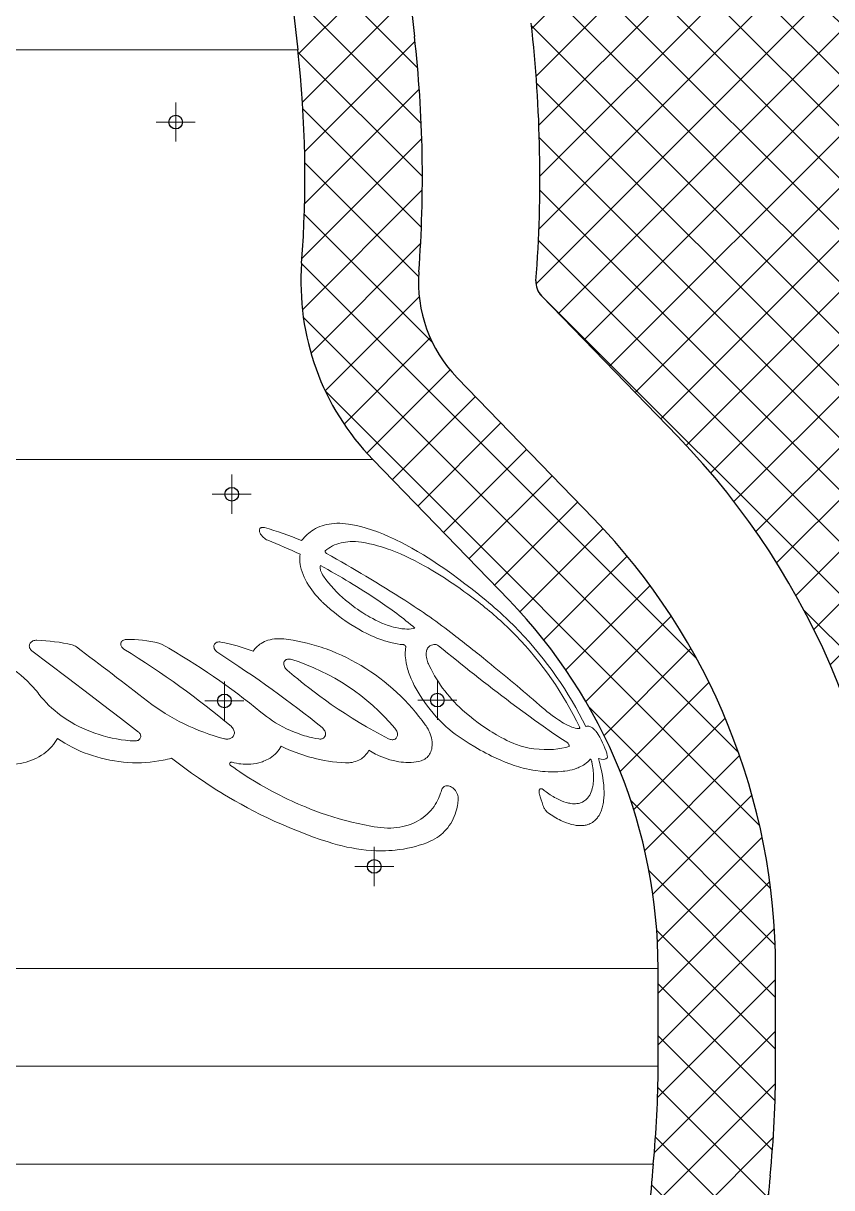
# Model space of a CAD drawing. Extents: x -235 to 974, y -300 to 522.
# Drawn here: x 316 to 357.3, y 182.1 to 241.5 of the extents above; entities that cross this region are included whole.
import ezdxf

# ---------------------------------------------------------------- set-up
doc = ezdxf.new("R2010")
doc.units = 0
doc.header["$LTSCALE"] = 7
doc.header["$MEASUREMENT"] = 0
doc.linetypes.add('CENTER2', pattern=[1.125, 0.75, -0.125, 0.125, -0.125])
doc.linetypes.add('DASHED', pattern=[15, 12, -3])
for name, color, linetype, lineweight in [('1', 1, 'CENTER2', 15), ('3', 3, 'CONTINUOUS', 30), ('8', 251, 'CONTINUOUS', 15)]:
    doc.layers.add(name, color=color, linetype=linetype, lineweight=lineweight)

msp = doc.modelspace()

# ---------------------------------------------------------------- hatches: boundary and pattern name
at = {"layer": '8'}
h = msp.add_hatch(dxfattribs=at)
h.set_pattern_fill('ANSI37', color=256, scale=15)
h.paths.add_polyline_path([(353.9561, 178.2683, -0.0249844), (354.1762, 182.6698, 0.0249844), (354.4561, 188.2683), (354.4561, 193.2683, 0.1948452), (345.1532, 216.2345), (338.1924, 223.4167, -0.2144977), (336.239, 228.816, 0.0470548), (336.0155, 240.8333), (334.4733, 254.4683), (328.435, 254.4683), (330.0536, 240.159, -0.0470548), (330.2561, 229.2683, 0.2144977), (333.8839, 219.2411), (340.8446, 212.0588, -0.1948452), (348.4561, 193.2683), (348.4561, 188.2683, -0.0249844), (348.2061, 183.2683, 0.0249844), (347.9561, 178.2683), (347.9561, 72.2683, 0.0622577), (348.2061, 70.2683, -0.0622577), (348.4561, 68.2683), (348.4561, 65.2683, -0.0533993), (347.9795, 60.8183), (354.4561, 60.8183), (354.4561, 68.2683, 0.0622577), (354.0215, 71.7452, -0.0622577), (353.9561, 72.2683)])
h.paths.add_polyline_path([(353.0717, 129.7419), (353.0717, 137.849), (349.3217, 137.849), (349.3217, 129.7419)], flags=24)
h.paths.add_polyline_path([(352.1673, 138.0666), (352.1673, 145.4083), (349.5423, 145.4083), (349.5423, 138.0666)], flags=24)
h = msp.add_hatch(dxfattribs=at)
h.set_pattern_fill('ANSI37', color=256, scale=15)
h.paths.add_polyline_path([(366.2561, 254.4683), (340.5115, 254.4683), (341.9775, 241.5077, -0.0470548), (342.2219, 228.3637, 0.2144977), (342.501, 227.5924), (349.4617, 220.4101, -0.1948452), (360.4561, 193.2683), (360.4561, 188.2683, -0.0249844), (360.1462, 182.0712, 0.0249844), (359.9561, 178.2683), (359.9561, 72.7264, -0.055902), (360.4561, 68.2683), (360.4561, 60.8183), (366.2561, 60.8183)])
h.paths.add_polyline_path([(363.8607, 138.0666), (363.8607, 145.4083), (361.2357, 145.4083), (361.2357, 138.0666)], flags=24)
h.paths.add_polyline_path([(364.765, 129.7419), (364.765, 137.849), (361.015, 137.849), (361.015, 129.7419)], flags=24)

# ---------------------------------------------------------------- linework, layer by layer
at = {"layer": '1'}
for p, q in [((323.8237, 237.4683), (323.8237, 235.4683)), ((324.8237, 236.4683), (322.8237, 236.4683)), ((326.6851, 218.4683), (326.6851, 216.4683)), ((327.6851, 217.4683), (325.6851, 217.4683)), ((326.3101, 207.9175), (326.3101, 205.9175)), ((337.1843, 207.9617), (337.1843, 205.9617)), ((325.3101, 206.9175), (327.3101, 206.9175)), ((336.1843, 206.9617), (338.1843, 206.9617)), ((333.9657, 199.4683), (333.9657, 197.4683)), ((334.9657, 198.4683), (332.9657, 198.4683))]:
    msp.add_line(p, q, dxfattribs=at)
at = {"layer": '3'}
for p, q in [((325.8561, 277.2683), (330.0536, 240.159)), ((332.9279, 268.1311), (336.0155, 240.8333)), ((342.501, 227.5924), (349.4617, 220.4101)), ((338.1924, 223.4167), (345.1532, 216.2345)), ((333.8839, 219.2411), (340.8446, 212.0588)), ((348.4561, 188.2683), (348.4561, 193.2683)), ((354.4561, 188.2683), (354.4561, 193.2683))]:
    msp.add_line(p, q, dxfattribs=at)
for centre in [(323.8237, 236.4683), (326.6851, 217.4683), (326.3101, 206.9175), (337.1843, 206.9617), (333.9657, 198.4683)]:
    msp.add_circle(centre, 0.35, dxfattribs=at)
for centre, radius, start, end in [((272.4211, 233.6401), 70, 355.677165, 6.453388), ((272.4211, 233.6401), 64, 355.677165, 6.453388), ((272.4211, 233.6401), 58, 355.677165, 6.453388), ((343.2191, 228.2884), 13, 175.67716, 224.102652), ((343.2191, 228.2884), 7, 175.67716, 224.102652), ((343.2191, 228.2884), 1, 175.67716, 224.102652), ((321.4561, 193.2683), 39, 0, 44.102652), ((321.4561, 193.2683), 33, 0, 44.102652), ((321.4561, 193.2683), 27, 0, 44.102652), ((298.3311, 188.2683), 50.125, 354.27519, 0), ((298.3311, 188.2683), 56.125, 354.27519, 0), ((398.0811, 178.2683), 50.125, 174.27519, 180), ((398.0811, 178.2683), 44.125, 174.27519, 180)]:
    msp.add_arc(centre, radius, start, end, dxfattribs=at)
at = {"layer": '8', "lineweight": 13}
for p, q in [((327.9973, 240.159), (296.4586, 240.159)), ((331.3587, 219.2411), (292.6283, 219.2411)), ((348.4561, 193.2683), (278.0561, 193.2683)), ((348.4561, 188.2683), (278.0561, 188.2683)), ((348.2061, 183.2683), (278.3061, 183.2683))]:
    msp.add_line(p, q, dxfattribs=at)
at = {"layer": '8', "lineweight": 13, "ltscale": 0.051408}
msp.add_line((330.0536, 240.159), (327.9973, 240.159), dxfattribs=at)
at = {"layer": '8', "lineweight": 13, "ltscale": 0.06313}
msp.add_line((333.8839, 219.2411), (331.3587, 219.2411), dxfattribs=at)
at = {"layer": '8', "lineweight": 13, "ltscale": 0.002745}
msp.add_line((342.0051, 204.486), (342.1141, 204.4723), dxfattribs=at)
at = {"layer": '8', "lineweight": 13, "ltscale": 0.005615}
msp.add_line((342.2155, 203.3593), (342.4387, 203.3342), dxfattribs=at)
at = {"layer": '8', "lineweight": 13}
for points in [[(328.3608, 215.7648), (328.3326, 215.7715), (328.2864, 215.7779), (328.2431, 215.7776), (328.2229, 215.7748), (328.2038, 215.7702), (328.1805, 215.7613), (328.1598, 215.7492), (328.142, 215.7343), (328.1273, 215.7164), (328.1158, 215.696), (328.1077, 215.6734), (328.1038, 215.6552), (328.1017, 215.6361), (328.1029, 215.5958), (328.1108, 215.5537), (328.1235, 215.5137), (328.141, 215.4733), (328.1628, 215.4329), (328.1819, 215.4028), (328.203, 215.3732), (328.2509, 215.316), (328.3054, 215.2624), (328.3564, 215.2202), (328.4108, 215.1822), (328.4667, 215.1497), (328.5238, 215.1231)], [(332.6558, 215.9432), (332.5032, 215.9639), (332.353, 215.9779), (332.2054, 215.9853), (332.0606, 215.9858), (331.919, 215.9796), (331.7807, 215.9664), (331.655, 215.948), (331.5324, 215.9236), (331.4127, 215.8933), (331.2963, 215.8571), (331.183, 215.8151), (331.073, 215.7672), (330.9664, 215.7136), (330.8633, 215.6544), (330.7777, 215.5993), (330.6948, 215.5401), (330.6145, 215.477), (330.5369, 215.4101), (330.487, 215.3637), (330.4383, 215.3156), (330.3902, 215.2653), (330.3434, 215.2134), (330.2542, 215.1056)], [(334.6969, 215.3162), (334.4348, 215.4276), (334.1744, 215.5302), (334.0445, 215.5782), (333.9151, 215.6239), (333.787, 215.6669), (333.6594, 215.7075), (333.4556, 215.7676), (333.2533, 215.8214), (333.0525, 215.8686), (332.8534, 215.9093), (332.6558, 215.9432)], [(339.6557, 212.0588), (339.4277, 212.2446), (339.1997, 212.4277), (338.8957, 212.6675), (338.5918, 212.9021), (338.288, 213.1312), (337.9238, 213.3984), (337.5601, 213.6565), (337.3786, 213.7819), (337.1972, 213.9049), (336.9557, 214.0649), (336.7147, 214.22), (336.4743, 214.3702), (336.1747, 214.5505), (335.8762, 214.7223), (335.5791, 214.8852), (335.2833, 215.0388), (335.136, 215.112), (334.989, 215.1826), (334.8427, 215.2507), (334.6969, 215.3162)], [(331.4566, 214.5717), (331.4512, 214.5643), (331.449, 214.5547), (331.4498, 214.5442), (331.4531, 214.5328), (331.4659, 214.5085), (331.4847, 214.4852), (331.5063, 214.4656), (331.5304, 214.4493)], [(333.3139, 215.016), (333.1549, 215.0361), (332.9991, 215.0485), (332.9225, 215.0517), (332.8467, 215.0529), (332.7274, 215.0507), (332.6106, 215.0433), (332.4964, 215.0307), (332.3848, 215.0129), (332.276, 214.9899), (332.1603, 214.9588), (332.0481, 214.9214), (331.9397, 214.878), (331.835, 214.8285), (331.7343, 214.7729), (331.6376, 214.7116), (331.545, 214.6445), (331.4566, 214.5717)], [(335.5564, 214.3056), (335.3002, 214.4201), (335.0453, 214.5263), (334.7921, 214.6241), (334.6661, 214.6697), (334.5405, 214.713), (334.3323, 214.7802), (334.1254, 214.8409), (333.9201, 214.8949), (333.7163, 214.9422), (333.5142, 214.9826), (333.3139, 215.016)], [(330.179, 214.4051), (330.166, 214.3082), (330.16, 214.2075), (330.1609, 214.1035), (330.1687, 213.9968), (330.1831, 213.888), (330.2041, 213.7775), (330.2195, 213.7111), (330.2372, 213.6442), (330.279, 213.5094), (330.3293, 213.3732), (330.3878, 213.2364), (330.4542, 213.0992), (330.5284, 212.9622), (330.6099, 212.8258), (330.687, 212.7071), (330.7695, 212.5893), (330.857, 212.4728), (330.9495, 212.3576), (331.0137, 212.2818), (331.08, 212.2067), (331.1483, 212.1323), (331.2186, 212.0588)], [(339.1507, 212.0588), (338.948, 212.2115), (338.7451, 212.3616), (338.5456, 212.5066), (338.3462, 212.6489), (338.0781, 212.8359), (337.8103, 213.0175), (337.5427, 213.1936), (337.2088, 213.4053), (337.0407, 213.5084), (336.8729, 213.609), (336.7081, 213.7053), (336.5437, 213.7989), (336.2956, 213.9355), (336.0482, 214.0656), (335.8018, 214.1891), (335.5564, 214.3056)], [(331.2181, 213.8237), (331.2078, 213.781), (331.2033, 213.7352), (331.2048, 213.6829), (331.2125, 213.6283), (331.2262, 213.572), (331.2456, 213.5144), (331.2614, 213.4756), (331.2794, 213.4366), (331.3217, 213.3585), (331.3716, 213.281)], [(331.525, 211.7652), (331.7222, 211.593), (331.9265, 211.424), (332.1378, 211.2586), (332.3558, 211.0973), (332.4672, 211.0185), (332.5803, 210.9409), (332.7721, 210.8148), (332.968, 210.693), (333.1678, 210.5759), (333.3711, 210.4641), (333.5776, 210.3582), (333.7871, 210.2588), (333.994, 210.1685), (334.0982, 210.1261), (334.2029, 210.0856), (334.3431, 210.0348), (334.4836, 209.9879), (334.6244, 209.9451), (334.7931, 209.8995), (334.961, 209.8608), (335.1275, 209.8294), (335.2919, 209.8058), (335.373, 209.797), (335.4534, 209.7904)], [(332.5001, 212.0588), (332.6931, 211.9012), (332.8934, 211.7474), (332.9961, 211.6721), (333.1004, 211.5981), (333.242, 211.5015), (333.3862, 211.4077), (333.5329, 211.3169), (333.6373, 211.2551), (333.7428, 211.195), (333.8853, 211.1177), (334.0297, 211.0439), (334.1758, 210.974), (334.353, 210.8957), (334.5316, 210.8242), (334.6212, 210.7913), (334.7109, 210.7605), (334.8305, 210.7226), (334.9498, 210.6888), (335.0684, 210.6594), (335.2206, 210.6282), (335.2967, 210.6156), (335.372, 210.6052), (335.4448, 210.5972), (335.5166, 210.5915), (335.6303, 210.5874), (335.7405, 210.5896), (335.8464, 210.5985), (335.9474, 210.614), (335.9959, 210.6244), (336.0429, 210.6364)], [(344.7619, 205.6063), (344.5979, 205.9371), (344.4267, 206.2654), (344.2484, 206.5908), (344.0633, 206.9133), (343.8714, 207.2326), (343.6731, 207.5485), (343.4683, 207.8608), (343.2574, 208.1693), (343.0403, 208.4739), (342.8174, 208.7744), (342.5886, 209.0706), (342.3542, 209.3623), (342.1143, 209.6493), (341.869, 209.9315), (341.6185, 210.2086), (341.3628, 210.4804), (341.1023, 210.7468), (340.8369, 211.0076)], [(344.4376, 205.5938), (344.2848, 205.9103), (344.1244, 206.2243), (343.9567, 206.5358), (343.782, 206.8443), (343.6003, 207.1499), (343.4119, 207.4521), (343.2169, 207.7509), (343.0156, 208.0461), (342.808, 208.3375), (342.5944, 208.6248), (342.3748, 208.9079), (342.1495, 209.1865), (341.9186, 209.4606), (341.6821, 209.7298), (341.4404, 209.994), (341.1934, 210.2529), (340.9415, 210.5064)], [(316.7406, 210.0174), (316.6858, 210.0163), (316.6321, 210.0092), (316.5813, 209.9964), (316.5342, 209.9784), (316.4941, 209.9573), (316.4584, 209.9326), (316.4274, 209.9047), (316.4015, 209.8742), (316.3783, 209.8369), (316.3621, 209.7977), (316.3528, 209.7573), (316.3504, 209.7164), (316.3547, 209.6753), (316.3665, 209.6326), (316.3855, 209.5909), (316.4116, 209.551), (316.4444, 209.5136), (316.4838, 209.4795)], [(321.2894, 210.0498), (321.2462, 210.0461), (321.2047, 210.0376), (321.1654, 210.0244), (321.13, 210.007), (321.1006, 209.987), (321.0753, 209.9642), (321.0545, 209.9389), (321.0382, 209.9116), (321.0249, 209.8772), (321.018, 209.8414), (321.0174, 209.8048), (321.0229, 209.7681), (321.0343, 209.7318), (321.0525, 209.6939), (321.0768, 209.6576), (321.1067, 209.6235), (321.1419, 209.5922), (321.182, 209.5641)], [(326.124, 209.926), (326.0718, 209.9319), (326.0199, 209.9316), (325.9687, 209.9244), (325.9216, 209.9102), (325.8824, 209.8912), (325.849, 209.8672), (325.8217, 209.8393), (325.8008, 209.8081), (325.7886, 209.7816), (325.7802, 209.7538), (325.7756, 209.7251), (325.7745, 209.7031), (325.7753, 209.681), (325.7828, 209.6363), (325.7974, 209.5919), (325.8205, 209.5452), (325.8508, 209.5001), (325.8878, 209.4575), (325.931, 209.418), (325.98, 209.3823)], [(329.3386, 210.0805), (329.2181, 210.09), (329.0985, 210.0933), (328.9803, 210.0902), (328.8641, 210.0806), (328.7506, 210.0644), (328.6404, 210.0415), (328.534, 210.0123), (328.4425, 209.9807), (328.3549, 209.9443), (328.2713, 209.9032), (328.1922, 209.8576), (328.1176, 209.8078), (328.0477, 209.7541), (327.9953, 209.7085), (327.946, 209.6607), (327.8999, 209.6109), (327.8674, 209.5723), (327.8366, 209.5326), (327.7805, 209.4506)], [(336.571, 205.6956), (336.4117, 205.9154), (336.2459, 206.1319), (336.0736, 206.3448), (335.8949, 206.5541), (335.71, 206.7596), (335.5189, 206.9611), (335.3218, 207.1584), (335.1187, 207.3515), (334.9098, 207.5401), (334.6952, 207.724), (334.4751, 207.9031), (334.2495, 208.0771), (334.0185, 208.2459), (333.7823, 208.4093), (333.5411, 208.5669), (333.2948, 208.7187), (333.0439, 208.8643), (332.7882, 209.0035), (332.5409, 209.1298), (332.2898, 209.2497), (332.0348, 209.3632), (331.7764, 209.47), (331.5146, 209.5697), (331.3826, 209.6168), (331.2498, 209.6621), (331.0159, 209.7367), (330.78, 209.8053), (330.5425, 209.8677), (330.3035, 209.9237), (330.0634, 209.9732), (329.8224, 210.0159), (329.5807, 210.0517), (329.3386, 210.0805)], [(316.8443, 207.2615), (316.7774, 207.3477), (316.7087, 207.4331), (316.638, 207.5175), (316.5656, 207.601), (316.4152, 207.7651), (316.2578, 207.925), (316.0935, 208.0806), (315.9246, 208.2297), (315.7491, 208.3743), (315.5672, 208.514), (315.379, 208.6488), (315.1848, 208.7783), (314.9847, 208.9024), (314.7789, 209.0208), (314.5676, 209.1333), (314.351, 209.2396), (314.1293, 209.3397), (313.9028, 209.4332), (313.6788, 209.5174), (313.4507, 209.5952), (313.2561, 209.6548)], [(316.4838, 209.4795), (318.2767, 208.1181), (319.4863, 207.1988), (320.094, 206.7356), (321.0078, 206.0363), (321.9232, 205.3315)], [(335.4534, 209.7904), (335.4666, 209.7882), (335.4801, 209.7837), (335.4973, 209.7752), (335.5134, 209.7647), (335.5379, 209.7429), (335.5571, 209.7187), (335.5683, 209.6981), (335.5748, 209.6772), (335.5759, 209.6671), (335.5751, 209.6576)], [(335.5751, 209.6576), (335.5614, 209.5749), (335.5519, 209.4902), (335.5465, 209.4038), (335.5451, 209.3393), (335.5457, 209.2742), (335.5484, 209.2053), (335.5533, 209.1358), (335.5688, 208.9979), (335.5918, 208.8581), (335.6219, 208.7166), (335.6423, 208.6349), (335.6648, 208.5528), (335.6904, 208.4678), (335.7182, 208.3825), (335.7791, 208.2142), (335.8482, 208.0455), (335.9251, 207.8768), (336.0095, 207.7085)], [(337.126, 209.7937), (337.0636, 209.7965), (337.0036, 209.7937), (336.9468, 209.7851), (336.8936, 209.7708), (336.8446, 209.7507), (336.8027, 209.7269), (336.7651, 209.6986), (336.7319, 209.6662), (336.7032, 209.6301), (336.6865, 209.6043), (336.6718, 209.577), (336.659, 209.5487), (336.6479, 209.5191), (336.6387, 209.4886), (336.6312, 209.4572), (336.6247, 209.421), (336.6202, 209.3839), (336.617, 209.3073), (336.6209, 209.2281), (336.6313, 209.1469), (336.6456, 209.0736), (336.6644, 208.9994), (336.6874, 208.9248), (336.7072, 208.8686), (336.7291, 208.8122), (336.7789, 208.6995)], [(329.748, 209.0344), (329.6939, 209.0483), (329.6389, 209.056), (329.6097, 209.0572), (329.5809, 209.0563), (329.5544, 209.0535), (329.529, 209.0488), (329.4976, 209.0398), (329.4684, 209.0277), (329.4419, 209.0128), (329.4091, 208.9868), (329.3828, 208.9564), (329.3649, 208.926), (329.3522, 208.8934), (329.3446, 208.8591), (329.3418, 208.8237), (329.3425, 208.7998), (329.3452, 208.7756), (329.356, 208.7271), (329.3751, 208.676), (329.4014, 208.626), (329.4343, 208.5777), (329.4735, 208.5317), (329.5185, 208.4887)], [(329.5185, 208.4887), (329.8737, 208.1873), (330.0547, 208.0378), (330.2376, 207.8892), (330.4218, 207.7421), (330.608, 207.5962), (330.8913, 207.379), (331.1788, 207.1645), (331.4703, 206.953), (331.7658, 206.7445), (332.1155, 206.5056), (332.47, 206.2716), (332.8294, 206.0427), (333.1933, 205.8195), (333.5615, 205.6021), (333.9336, 205.3911), (334.3095, 205.1869), (334.4987, 205.0874), (334.6887, 204.9898)], [(336.0095, 207.7085), (336.1042, 207.534), (336.2047, 207.3602), (336.311, 207.1872), (336.423, 207.0153), (336.5407, 206.8449), (336.6773, 206.6583), (336.8206, 206.4742), (336.9706, 206.2929), (337.1272, 206.1148), (337.2902, 205.9406), (337.4596, 205.7706), (337.5474, 205.6868), (337.6367, 205.6043), (337.7261, 205.5245), (337.8171, 205.4462), (337.9572, 205.3307), (338.1006, 205.2192), (338.2472, 205.1119), (338.3967, 205.0093)], [(321.7361, 204.8738), (321.5027, 204.8882), (321.2697, 204.9104), (321.0378, 204.9403), (320.8072, 204.9777), (320.5786, 205.0225), (320.3524, 205.0745), (320.129, 205.1334), (319.9088, 205.1992), (319.6922, 205.2714), (319.4797, 205.35), (319.2714, 205.4347), (319.0692, 205.5246), (318.8718, 205.6201), (318.6794, 205.7209), (318.4924, 205.8269), (318.3109, 205.9377), (318.1352, 206.0532), (317.9655, 206.1731), (317.802, 206.2972), (317.6448, 206.4252), (317.4943, 206.5568), (317.3504, 206.6919), (317.2133, 206.8301), (317.0833, 206.9712), (316.9602, 207.1151), (316.8443, 207.2615)], [(331.1396, 204.9762), (330.9792, 205.0034), (330.8193, 205.0357), (330.6602, 205.0729), (330.5021, 205.1147), (330.3986, 205.1448), (330.2957, 205.1768), (330.1911, 205.2114), (330.0871, 205.2479), (329.8841, 205.3255), (329.6846, 205.4099), (329.4891, 205.5006), (329.2977, 205.5973), (329.1107, 205.6995), (328.9284, 205.8071), (328.7672, 205.9089), (328.6101, 206.0146), (328.4571, 206.124), (328.3086, 206.2366), (328.1646, 206.3523)], [(338.5954, 206.3425), (338.8184, 206.1573), (339.0452, 205.9772), (339.2757, 205.8026), (339.5094, 205.6342), (339.746, 205.473), (339.8651, 205.3953), (339.9848, 205.3198), (340.2103, 205.1842), (340.3236, 205.1195), (340.4372, 205.057), (340.5891, 204.9773), (340.7413, 204.902), (340.8934, 204.8314), (341.0833, 204.7501), (341.1807, 204.7116), (341.2778, 204.6755), (341.369, 204.6436), (341.4598, 204.614), (341.5989, 204.5729), (341.7364, 204.5377), (341.8719, 204.5086), (342.0051, 204.486)], [(343.8406, 204.7732), (343.4351, 205.0424), (343.016, 205.3282), (342.5857, 205.6285), (342.1462, 205.9415), (341.8491, 206.1564), (341.5492, 206.3758), (340.9429, 206.8266)], [(342.4029, 206.7044), (342.5445, 206.5824), (342.6689, 206.4781), (342.7836, 206.3845), (342.8977, 206.2941), (343.0551, 206.174), (343.2117, 206.0602), (343.367, 205.9536), (343.4573, 205.8948), (343.5466, 205.8393), (343.6341, 205.7874), (343.7202, 205.7392), (343.8329, 205.6808), (343.9421, 205.63), (344.0472, 205.5874), (344.1376, 205.5566), (344.2237, 205.5333), (344.3049, 205.5181), (344.3449, 205.5134), (344.3835, 205.511), (344.4178, 205.5108), (344.4507, 205.5126)], [(336.3528, 203.8663), (336.4208, 203.8894), (336.4854, 203.9179), (336.5459, 203.9514), (336.6039, 203.9909), (336.6571, 204.035), (336.7053, 204.0832), (336.7494, 204.1365), (336.7883, 204.1933), (336.8219, 204.2531), (336.8504, 204.3156), (336.8738, 204.3803), (336.8859, 204.4218), (336.8962, 204.4639), (336.9113, 204.5498), (336.9193, 204.6374), (336.9209, 204.6869), (336.9204, 204.7367), (336.9136, 204.837), (336.8993, 204.9377), (336.878, 205.0384), (336.85, 205.1387), (336.8157, 205.2382), (336.7839, 205.317), (336.7484, 205.395), (336.7092, 205.4719), (336.6776, 205.5286), (336.6442, 205.5847), (336.6085, 205.6406), (336.571, 205.6956)], [(321.9232, 205.3315), (321.9557, 205.3031), (321.9834, 205.2718), (322.006, 205.2382), (322.0232, 205.2028), (322.0348, 205.1662), (322.0405, 205.1267), (322.0393, 205.087), (322.0309, 205.0481), (322.0149, 205.0106), (321.9914, 204.9755), (321.961, 204.9443), (321.9324, 204.9231), (321.9002, 204.9051), (321.8626, 204.8903), (321.822, 204.8799), (321.7795, 204.8744), (321.7361, 204.8738)], [(326.6499, 205.6231), (326.6908, 205.5849), (326.7265, 205.5439), (326.7569, 205.5006), (326.7816, 205.4555), (326.8004, 205.4089), (326.8131, 205.3615), (326.8191, 205.3161), (326.8192, 205.2709), (326.8129, 205.2262), (326.8002, 205.1828), (326.7807, 205.1413), (326.7546, 205.1024), (326.7385, 205.0838), (326.7207, 205.0661), (326.7011, 205.0496), (326.6797, 205.0342), (326.6468, 205.015), (326.6111, 204.9988), (326.5731, 204.9859), (326.5308, 204.9762), (326.487, 204.9706), (326.4421, 204.9691), (326.4101, 204.9705), (326.3782, 204.9737), (326.3449, 204.9793), (326.312, 204.9868)], [(331.2988, 205.559), (331.342, 205.5202), (331.3796, 205.4781), (331.4116, 205.4332), (331.4374, 205.3864), (331.4569, 205.3381), (331.469, 205.2918), (331.4747, 205.2453), (331.4735, 205.1993), (331.47, 205.1758), (331.4645, 205.1527), (331.4576, 205.132), (331.4488, 205.1119), (331.4289, 205.0785), (331.4031, 205.0482), (331.3713, 205.0218), (331.3335, 205), (331.3115, 204.9907), (331.2882, 204.9832), (331.264, 204.9775), (331.2391, 204.9737), (331.1897, 204.9716), (331.1396, 204.9762)], [(334.6887, 204.9898), (334.7355, 204.9688), (334.7843, 204.9526), (334.8339, 204.9422), (334.872, 204.9385), (334.9098, 204.9389), (334.9462, 204.9435), (334.9864, 204.9543), (335.0229, 204.9706), (335.055, 204.9918), (335.0824, 205.0174), (335.1062, 205.0484), (335.1244, 205.0826), (335.1373, 205.1192), (335.1451, 205.1576), (335.1476, 205.1839), (335.148, 205.2106), (335.1431, 205.2644), (335.1305, 205.3208), (335.1107, 205.3766), (335.0843, 205.4311), (335.0518, 205.4838), (335.0135, 205.5341)], [(344.4507, 205.5126), (344.4553, 205.515), (344.4567, 205.5174), (344.4581, 205.5241), (344.458, 205.5304), (344.4555, 205.545), (344.4481, 205.569), (344.4376, 205.5938)], [(345.2273, 205.4295), (345.1711, 205.482), (345.1035, 205.537), (345.0699, 205.5607), (345.037, 205.5814), (345.0058, 205.5984), (344.9752, 205.6125), (344.9273, 205.6286), (344.9043, 205.6334), (344.8818, 205.6361), (344.8493, 205.6361), (344.8185, 205.6311), (344.7893, 205.6211), (344.7619, 205.6063)], [(345.8588, 204.0158), (345.8643, 204.0252), (345.8678, 204.0381), (345.8696, 204.058), (345.8689, 204.0818), (345.8642, 204.1197), (345.8559, 204.1624), (345.8446, 204.2086), (345.8309, 204.2573), (345.7979, 204.359), (345.7451, 204.4997), (345.6848, 204.6434), (345.6188, 204.7872), (345.5482, 204.9295), (345.4737, 205.0681), (345.3963, 205.1999), (345.3388, 205.2886), (345.2812, 205.3679), (345.2535, 205.4015), (345.2273, 205.4295)], [(315.1291, 203.6658), (315.2845, 203.6652), (315.44, 203.6713), (315.5948, 203.684), (315.748, 203.7034), (315.899, 203.7293), (316.0441, 203.7607), (316.1864, 203.7982), (316.3257, 203.8416), (316.4614, 203.8906), (316.5932, 203.9453), (316.7208, 204.0053), (316.8437, 204.0705), (316.9686, 204.1449), (317.0876, 204.2244), (317.2002, 204.3088), (317.306, 204.3976), (317.405, 204.4903), (317.4968, 204.5867), (317.5811, 204.6863), (317.6581, 204.7887), (317.7275, 204.8938), (317.7894, 205.0011)], [(317.7894, 205.0011), (317.9694, 204.8816), (318.1556, 204.7667), (318.3476, 204.6569), (318.545, 204.5523), (318.7474, 204.4534), (318.9491, 204.3626), (319.1551, 204.2774), (319.3653, 204.1981), (319.5795, 204.1247), (319.7971, 204.0576), (320.018, 203.9968), (320.2416, 203.9427), (320.4677, 203.8954), (320.6957, 203.855), (320.9254, 203.8216), (321.1562, 203.7956), (321.3848, 203.7771), (321.6137, 203.7658), (321.8425, 203.7619), (322.0707, 203.7654), (322.2979, 203.7764), (322.5235, 203.795), (322.7471, 203.821), (322.9682, 203.8546), (323.1862, 203.8957), (323.2941, 203.919), (323.401, 203.9442), (323.5067, 203.9712), (323.6113, 204)], [(326.6997, 203.7854), (326.8145, 203.7574), (326.9306, 203.7337), (327.0476, 203.7146), (327.1584, 203.7009), (327.2695, 203.6915), (327.3805, 203.6865), (327.5205, 203.6865), (327.6593, 203.6938), (327.7962, 203.7084), (327.9307, 203.7303), (328.062, 203.7595), (328.1895, 203.7958), (328.2516, 203.8166), (328.3126, 203.8391), (328.3919, 203.8717), (328.4689, 203.9072), (328.5433, 203.9455), (328.641, 204.0024), (328.7334, 204.0641), (328.8203, 204.1302), (328.9013, 204.2005), (328.9765, 204.2746), (329.0456, 204.3521), (329.1086, 204.4326), (329.1654, 204.516), (329.2161, 204.6018)], [(329.2161, 204.6018), (329.4482, 204.4954), (329.684, 204.3947), (329.9232, 204.3003), (330.165, 204.2124), (330.4172, 204.1288), (330.5443, 204.0899), (330.6719, 204.0528), (330.8429, 204.0065), (331.0148, 203.9638), (331.1873, 203.9247), (331.4038, 203.8813), (331.6207, 203.844), (331.8379, 203.813), (332.055, 203.7886), (332.2716, 203.7708), (332.4873, 203.7599)], [(338.3967, 205.0093), (338.6024, 204.8752), (338.8094, 204.7446), (339.0935, 204.5727), (339.3796, 204.4084), (339.5235, 204.3292), (339.6678, 204.2521), (339.8121, 204.1775), (339.9565, 204.1051), (340.1883, 203.9943), (340.4201, 203.8903), (340.6515, 203.7933), (340.8821, 203.7041), (341.1112, 203.623), (341.2276, 203.585), (341.3435, 203.5492), (341.4537, 203.5173), (341.5632, 203.4877), (341.7296, 203.4468), (341.8941, 203.4116), (342.0561, 203.3824), (342.2155, 203.3593)], [(343.9077, 204.5991), (343.9135, 204.6034), (343.9171, 204.6107), (343.9186, 204.6193), (343.9175, 204.6395), (343.9127, 204.6603), (343.9054, 204.6814), (343.8884, 204.7162), (343.8665, 204.7484), (343.8539, 204.7624), (343.8406, 204.7732)], [(323.6113, 204), (323.9448, 203.7405), (324.285, 203.4851), (324.6315, 203.2339), (324.9842, 202.9873), (325.3586, 202.7349), (325.7395, 202.4879), (325.9326, 202.3662), (326.1273, 202.2458), (326.3227, 202.1275), (326.5195, 202.0105), (326.838, 201.8262), (327.16, 201.6457), (327.4854, 201.4694), (327.8142, 201.2972), (328.146, 201.1294), (328.5182, 200.9481), (328.8939, 200.7725), (329.2729, 200.6028), (329.655, 200.4391), (330.0399, 200.2816), (330.4275, 200.1306), (330.8175, 199.9862), (331.2096, 199.8487), (331.6037, 199.7182)], [(332.4873, 203.7599), (332.5454, 203.7589), (332.6033, 203.7598), (332.6799, 203.7642), (332.7556, 203.7722), (332.8298, 203.7837), (332.921, 203.8033), (333.0094, 203.8286), (333.0944, 203.8594), (333.1755, 203.8953), (333.2523, 203.9363), (333.3073, 203.9704), (333.3596, 204.007), (333.4091, 204.0461), (333.4443, 204.0769), (333.4779, 204.1088), (333.5401, 204.1759), (333.5955, 204.247), (333.6442, 204.3215), (333.6863, 204.3989)], [(333.6863, 204.3989), (333.8556, 204.2999), (333.9425, 204.2526), (334.0305, 204.207), (334.1185, 204.1637), (334.2074, 204.1223), (334.3434, 204.0633), (334.4813, 204.0091), (334.6209, 203.9597), (334.7619, 203.9155), (334.9248, 203.8717), (335.0067, 203.8526), (335.0887, 203.8355), (335.2119, 203.8137), (335.3351, 203.7966), (335.458, 203.7844), (335.5802, 203.7772), (335.7148, 203.7754), (335.8477, 203.7801), (335.9785, 203.7916), (336.1066, 203.8097), (336.2315, 203.8346), (336.3528, 203.8663)], [(342.4387, 203.3342), (342.5616, 203.3231), (342.6827, 203.3141), (342.8413, 203.3056), (342.9965, 203.301), (343.148, 203.3005), (343.3386, 203.306), (343.5223, 203.3186), (343.6115, 203.3276), (343.6988, 203.3384), (343.8262, 203.358), (343.9491, 203.3817), (344.0674, 203.4097), (344.1809, 203.4417), (344.3072, 203.4845), (344.3678, 203.5079), (344.4266, 203.5328), (344.5022, 203.5683), (344.5747, 203.6062), (344.644, 203.6465), (344.7227, 203.6983), (344.7966, 203.7535), (344.8658, 203.8122), (344.93, 203.8743), (344.9893, 203.9398)], [(343.155, 200.9986), (343.3179, 200.9065), (343.4, 200.8634), (343.4821, 200.8226), (343.563, 200.7848), (343.6437, 200.7495), (343.7733, 200.698), (343.9019, 200.6537), (344.0291, 200.617), (344.1544, 200.5882), (344.2163, 200.5769), (344.2775, 200.5678), (344.3843, 200.5569), (344.4886, 200.5531), (344.5899, 200.5565), (344.6879, 200.5672), (344.7356, 200.5753), (344.7823, 200.5852), (344.8281, 200.5969), (344.8728, 200.6105), (344.9308, 200.6314), (344.9868, 200.6555), (345.0408, 200.6828), (345.1014, 200.7186), (345.1591, 200.7585), (345.2138, 200.8024), (345.2654, 200.8501), (345.2977, 200.8835), (345.3286, 200.9184), (345.359, 200.9559), (345.388, 200.9949), (345.4411, 201.0761), (345.4796, 201.1449), (345.5148, 201.2169), (345.5466, 201.2919), (345.5681, 201.3495), (345.5878, 201.4086), (345.606, 201.4701), (345.6225, 201.533), (345.6383, 201.6023), (345.6521, 201.6731), (345.6641, 201.7456), (345.6742, 201.8195), (345.6887, 201.9703), (345.6962, 202.1254), (345.697, 202.2841), (345.6914, 202.446), (345.678, 202.6314), (345.6574, 202.8196), (345.6301, 203.01), (345.5964, 203.2023), (345.5615, 203.3744), (345.5222, 203.5474), (345.4786, 203.7211), (345.4432, 203.8518), (345.4056, 203.9827)], [(344.9893, 203.9398), (344.9939, 203.9426), (345, 203.9422), (345.0073, 203.9383), (345.0228, 203.9234), (345.0349, 203.9072), (345.0459, 203.8893), (345.0642, 203.8514), (345.0737, 203.8255), (345.0801, 203.8002)], [(326.6261, 203.6293), (326.6057, 203.6476), (326.5907, 203.6689), (326.5819, 203.6918), (326.5797, 203.714), (326.5838, 203.7359), (326.5944, 203.7558), (326.6026, 203.765), (326.6125, 203.7732), (326.6241, 203.7799), (326.6372, 203.7849), (326.6521, 203.7883), (326.6677, 203.7895), (326.6839, 203.7885), (326.6997, 203.7854)], [(334.1233, 200.4733), (333.9602, 200.4983), (333.797, 200.5254), (333.4706, 200.5857), (333.1443, 200.6538), (332.8186, 200.7295), (332.4937, 200.8125), (332.17, 200.9027), (331.8477, 200.9998), (331.5271, 201.1035), (331.2538, 201.1976), (330.9822, 201.2963), (330.7123, 201.3995), (330.4442, 201.507), (330.2666, 201.581), (330.09, 201.6569), (329.9143, 201.7345), (329.7396, 201.8139), (329.5659, 201.8951), (329.3933, 201.9779), (329.0776, 202.1352), (328.7656, 202.2979), (328.4574, 202.4661), (328.1533, 202.6395), (327.8536, 202.8177), (327.5585, 203.0004), (327.2683, 203.1876), (327.1058, 203.2957), (326.945, 203.4051), (326.7847, 203.5165), (326.6261, 203.6293)], [(345.0801, 203.8002), (345.1125, 203.6098), (345.1263, 203.5116), (345.1379, 203.4141), (345.1465, 203.3249), (345.1532, 203.2365), (345.1593, 203.1), (345.16, 202.966), (345.1549, 202.835), (345.1437, 202.7075), (345.135, 202.6405), (345.1243, 202.5747), (345.112, 202.5117), (345.0978, 202.4502), (345.0723, 202.3597), (345.0422, 202.2732), (345.0071, 202.1909), (344.9671, 202.1132), (344.9435, 202.0735), (344.9183, 202.0353), (344.8923, 201.9994), (344.8648, 201.9651), (344.8203, 201.9163), (344.7726, 201.8714), (344.7216, 201.8306), (344.6674, 201.7941), (344.6034, 201.7589), (344.5357, 201.7293), (344.4644, 201.7055), (344.3897, 201.6877), (344.3119, 201.6758), (344.2311, 201.67), (344.1575, 201.6698), (344.0821, 201.6741), (344.005, 201.683), (343.9464, 201.6925), (343.887, 201.7045), (343.8269, 201.7187), (343.7663, 201.7353), (343.6438, 201.775), (343.5202, 201.823), (343.3959, 201.8786), (343.3239, 201.914), (343.2519, 201.9516), (343.1748, 201.9943), (343.0979, 202.0393), (342.9497, 202.1327), (342.8026, 202.2335)], [(337.3921, 202.3506), (337.3716, 202.2791), (337.3491, 202.208), (337.3161, 202.1142), (337.2797, 202.0216), (337.2396, 201.9302), (337.1903, 201.829), (337.1363, 201.7296), (337.0777, 201.6324), (337.0144, 201.5375), (336.9363, 201.432), (336.852, 201.3302), (336.7616, 201.2323), (336.665, 201.1386), (336.5625, 201.0496), (336.4541, 200.9654), (336.3399, 200.8865), (336.2223, 200.8144), (336.0995, 200.7478), (335.9719, 200.6871), (335.8397, 200.6325), (335.7033, 200.5841), (335.5629, 200.5422), (335.419, 200.5069), (335.2719, 200.4782), (335.1221, 200.4563), (334.9635, 200.4405), (334.8029, 200.4321), (334.6409, 200.4309), (334.4687, 200.4373), (334.2959, 200.4515), (334.1233, 200.4733)], [(338.2476, 201.9039), (338.2481, 201.9645), (338.2418, 202.026), (338.229, 202.0875), (338.2101, 202.1484), (338.1824, 202.2145), (338.1479, 202.2785), (338.1068, 202.3397), (338.0591, 202.3972), (338.0326, 202.4245), (338.0045, 202.4504), (337.9753, 202.4745), (337.9445, 202.4969), (337.8998, 202.5246), (337.8526, 202.548), (337.8037, 202.5663), (337.755, 202.5784), (337.7058, 202.5844), (337.6573, 202.5837), (337.6126, 202.5766), (337.5705, 202.5633), (337.5319, 202.5442), (337.4972, 202.5197), (337.4784, 202.5028), (337.4612, 202.4844), (337.4453, 202.4642), (337.4312, 202.4428), (337.4084, 202.398), (337.3921, 202.3506)], [(342.5868, 202.3956), (342.5617, 202.4131), (342.5336, 202.4276), (342.5047, 202.4363), (342.4766, 202.438), (342.4568, 202.4342), (342.4388, 202.4261), (342.4231, 202.4143), (342.4131, 202.4033), (342.4046, 202.3907), (342.3965, 202.3749), (342.3902, 202.3577), (342.3823, 202.32), (342.38, 202.2798), (342.3814, 202.2498), (342.3852, 202.2197), (342.3914, 202.1878), (342.3998, 202.1563)], [(336.8264, 199.7591), (336.9453, 199.8151), (337.0595, 199.8769), (337.169, 199.9442), (337.2735, 200.0166), (337.3728, 200.094), (337.4669, 200.1759), (337.5555, 200.2622), (337.6388, 200.3525), (337.7165, 200.4465), (337.7956, 200.5536), (337.868, 200.6645), (337.9339, 200.7788), (337.9933, 200.896), (338.0463, 201.0159), (338.0929, 201.138), (338.1296, 201.2497), (338.1614, 201.3628), (338.1884, 201.477), (338.2106, 201.5924), (338.2227, 201.6685), (338.2328, 201.745), (338.2412, 201.8243), (338.2476, 201.9039)], [(342.5737, 201.5957), (342.5983, 201.5282), (342.6282, 201.462), (342.6485, 201.4238), (342.6706, 201.3865), (342.6939, 201.3514), (342.719, 201.3176), (342.7559, 201.2744), (342.7959, 201.2353), (342.8389, 201.2016)], [(331.6037, 199.7182), (331.842, 199.6448), (332.0822, 199.5774), (332.3239, 199.5161), (332.5669, 199.4612), (332.8108, 199.4129), (333.0553, 199.3712), (333.3, 199.3366), (333.5503, 199.3084), (333.8003, 199.2879), (334.0495, 199.2751), (334.1748, 199.2716), (334.2998, 199.2702), (334.4221, 199.2708), (334.544, 199.2733), (334.7073, 199.2799), (334.8695, 199.2902), (335.0306, 199.3041), (335.2434, 199.3285), (335.4536, 199.3594), (335.6609, 199.3969), (335.865, 199.441), (336.0655, 199.4917), (336.2623, 199.5489), (336.4549, 199.6126), (336.643, 199.6827), (336.8264, 199.7591)]]:
    msp.add_lwpolyline(points, dxfattribs=at)
for centre, radius, start, end in [((324.1366, 200.6005), 15.742, 67.132024, 74.434179), ((312.8528, 176.734), 41.4645, 65.30072, 67.793999), ((288.3208, 137.8927), 87.9091, 57.529351, 60.559066), ((314.211, 182.3715), 35.7564, 56.124996, 61.598642), ((336.5649, 216.9514), 6.3602, 215.251421, 230.279791), ((321.886, 193.6885), 22.0829, 50.127414, 56.291919), ((318.2425, 184.8164), 32.2571, 52.168589, 57.621873), ((327.9763, 197.3621), 18.4625, 45.392966, 52.752826), ((327.0366, 196.6889), 19.8866, 46.05617, 50.613228), ((316.4205, 200.7225), 9.3005, 76.873117, 88.027239), ((321.4604, 203.9023), 6.1502, 75.814417, 91.593076), ((322.8037, 209.2115), 0.6738, 60.510545, 75.917751), ((324.7583, 202.0496), 7.9941, 67.787838, 80.163267), ((264.7871, 116.1418), 119.2839, 51.058796, 52.120938), ((318.3941, 209.1734), 0.6221, 53.350355, 77.12998), ((61.3702, -131.2116), 427.1463, 52.332967, 52.944218), ((337.0802, 209.5519), 0.2468, 47.732142, 79.284433), ((410.3922, 298.8288), 115.2727, 230.614142, 232.952075), ((326.2954, 198.1294), 11.4393, 40.342823, 72.43154), ((343.3936, 211.9193), 7.3576, 205.955656, 229.292596), ((282.6224, 138.0336), 91.0464, 48.959267, 51.129737), ((329.0909, 215.6467), 11.0159, 232.510612, 255.388816), ((372.2776, 211.1172), 31.1926, 196.695054, 197.773158), ((345.9973, 206.7109), 5.5004, 231.680184, 234.492515), ((345.9356, 205.6771), 5.4423, 235.31909, 239.27545)]:
    msp.add_arc(centre, radius, start, end, dxfattribs=at)
at = {"layer": '8', "linetype": 'DASHED', "lineweight": 13}
msp.add_arc((335.7497, 216.4809), 6.3313, 224.302241, 228.143485, dxfattribs=at)
at = {"layer": '8', "lineweight": 13}
for centre, major_axis, ratio, start_param, end_param in [((301.6665, 194.909), (34.2281, -10.3767), 0.6015095, 0.9501482, 1.1556853), ((310.4088, 196.1793), (25.4177, -8.2128), 0.6613995, 1.029286, 1.2696548), ((200.1124, 179.7741), (143.558, 5.2048), 0.3713256, 0.4049417, 0.4883924), ((333.0859, 212.6492), (11.5332, -7.5251), 0.2856357, 5.7747783, 6.0709829), ((341.0073, 209.8087), (4.8255, -5.8185), 0.1675438, 6.0166329, 6.3119225)]:
    msp.add_ellipse(centre, major_axis=major_axis, ratio=ratio, start_param=start_param, end_param=end_param, dxfattribs=at)

doc.saveas('drawing.dxf')
